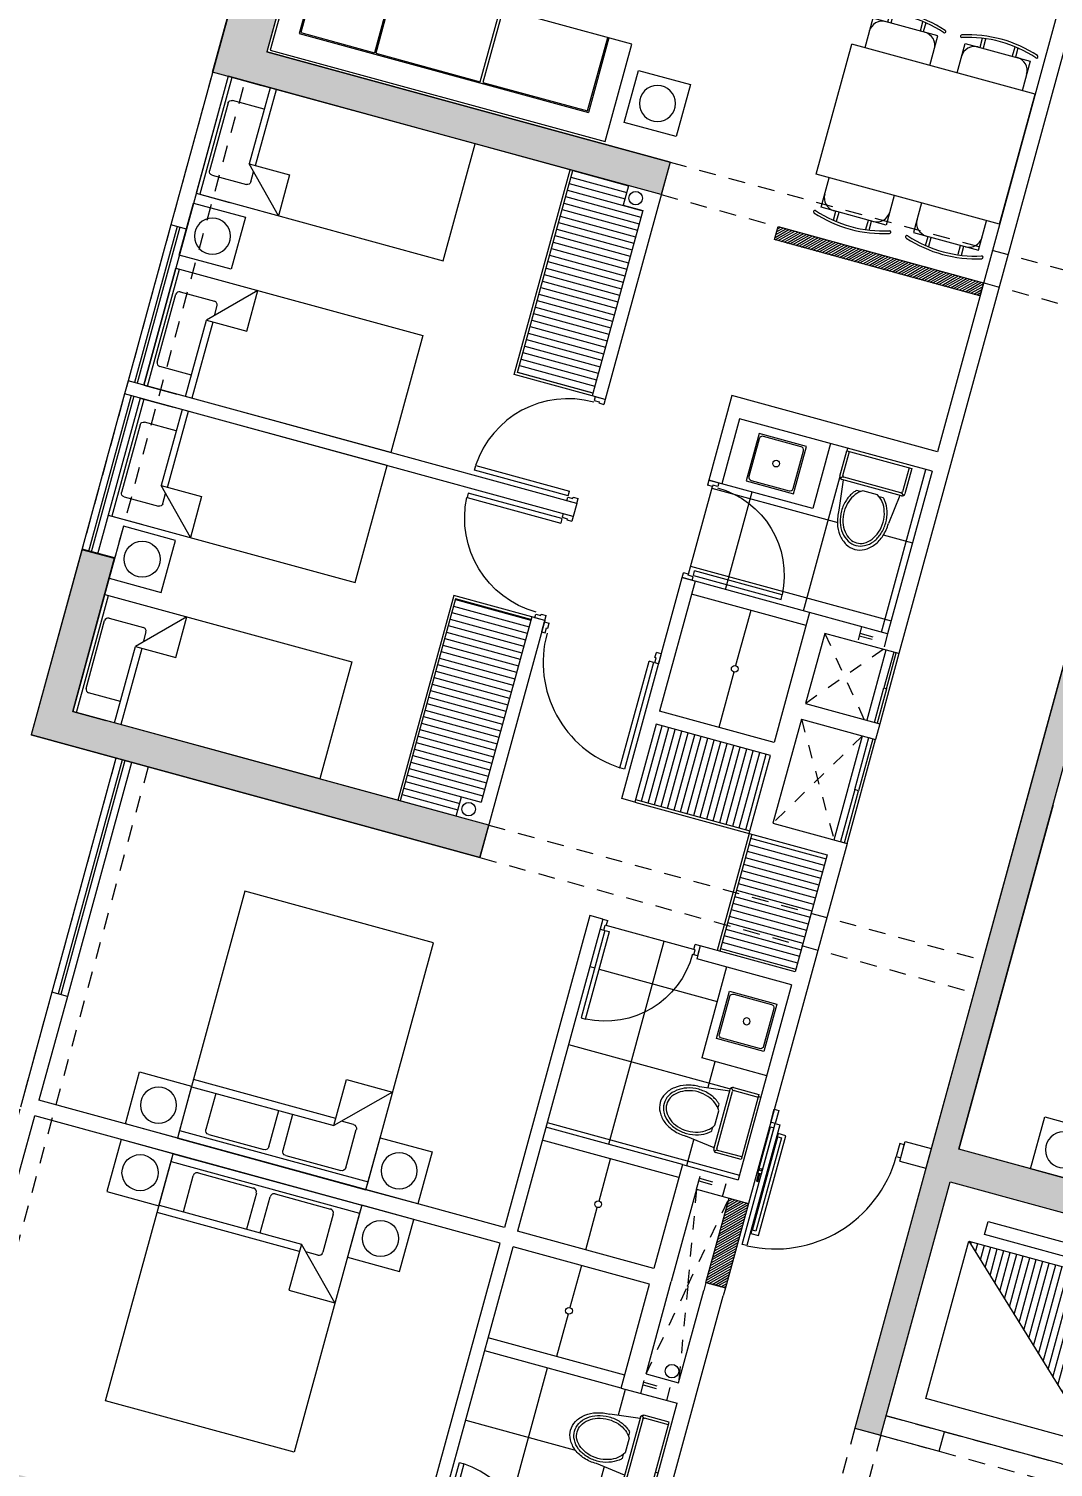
# Model space of a CAD drawing. Header units: millimetres. Extents: x 2471 to 2909, y 1327 to 1568.
# Drawn here: x 2589.39 to 2596.99, y 1372.08 to 1382.75 of the extents above; entities that cross this region are included whole.
import ezdxf

# ---------------------------------------------------------------- set-up
doc = ezdxf.new("R2010")
doc.units = ezdxf.units.MM
doc.set_wipeout_variables(frame=1)
doc.linetypes.add('HIDDEN', pattern=[0.375, 0.25, -0.125])
doc.linetypes.add('HIDDEN2', pattern=[0.1875, 0.125, -0.0625])
doc.layers.get('0').update_dxf_attribs({"color": 251, "lineweight": 9})
doc.layers.get('DEFPOINTS').update_dxf_attribs({"color": 251, "lineweight": 9})
for name, color, linetype, lineweight in [('A-LINEAS', 251, 'Continuous', 13), ('A-MOBILIARIO', 251, 'Continuous', 13), ('A-MURO BAJO', 251, 'Continuous', 13), ('A-MUROS', 251, 'Continuous', 13), ('A-PLACAS', 251, 'Continuous', 13), ('A-PROYECCIONES', 251, 'HIDDEN', 13), ('A-PUERTAS', 251, 'Continuous', 13), ('A-SANITARIOS', 251, 'Continuous', 13), ('A-VIDRIOS', 251, 'Continuous', 13), ('A-VIGAS', 251, 'HIDDEN2', 13), ('CLOSET', 251, 'Continuous', 13), ('FLECHITAS', 251, 'Continuous', 13), ('HATCH', 251, 'Continuous', 13), ('RED-PLUVIAL', 251, 'Continuous', 13)]:
    doc.layers.add(name, color=color, linetype=linetype, lineweight=lineweight)
doc.styles.add('TXT_COTAS', font='romans.shx', dxfattribs={"width": 0.8})
doc.dimstyles.new('DLP-COTA 200', dxfattribs={"dimtxt": 0.3, "dimasz": 0.2, "dimexe": 0.36, "dimexo": 0.12, "dimgap": 0.12, "dimtad": 1, "dimzin": 0, "dimdsep": 46, "dimtxsty": 'TXT_COTAS', "dimblk": 'ARCHTICK', "dimcen": 0.18, "dimdle": 0.2, "dimclrd": 256, "dimclre": 256, "dimclrt": 2, "dimadec": 0, "dimazin": 0, "dimtfac": 1, "dimtix": 1, "dimtofl": 0, "dimtmove": 2, "dimatfit": 3, "dimfxl": 0.36, "dimtolj": 1, "dimtzin": 0, "dimlwd": 9, "dimlwe": 9, "dimarcsym": 0})

# ---------------------------------------------------------------- blocks, each defined once
blk = doc.blocks.new('ESTR_PISO-1_PISO')
at = {"layer": 'HATCH'}
h = blk.add_hatch(color=256, dxfattribs=at)
h.dxf.hatch_style = 1
h.paths.add_polyline_path([(-26.45, 2.95), (-29.9, 2.95), (-29.9, 1.5), (-29.65, 1.5), (-29.65, 2.7), (-26.45, 2.7)])
h.paths.add_polyline_path([(-22.65, -2.53), (-18.75, -2.53), (-18.75, 2.87), (-22.45, 2.87), (-22.45, -0.53), (-22.65, -0.53), (-22.65, 3.12), (-18.5, 3.12), (-18.5, -2.78), (-22.65, -2.78)])
h.paths.add_polyline_path([(-29.9, -2.45), (-26.45, -2.45), (-26.45, -2.2), (-29.9, -2.2)])
h.paths.add_polyline_path([(-30.3, -6.8), (-22.4, -6.8), (-22.4, -7.1), (-30.3, -7.1)])
h.paths.add_polyline_path([(-20.85, -4.75), (-21.55, -4.75), (-21.55, -5), (-20.85, -5)])
h.paths.add_polyline_path([(-22.45, 4.92), (-22.45, 6.87), (-18.75, 6.87), (-18.75, 4.92), (-18.55, 4.92), (-18.55, 6.87), (-18.05, 6.87), (-18.05, 7.12), (-22.45, 7.12), (-22.45, 13.72), (-22.65, 13.72), (-22.65, 4.92)])
h.paths.add_polyline_path([(-26.45, 8.52), (-29.65, 8.52), (-29.65, 9.7), (-29.9, 9.7), (-29.9, 8.27), (-26.45, 8.27)])
h.paths.add_polyline_path([(-19.15, 8.92), (-15.75, 8.92), (-15.75, 9.17), (-19.15, 9.17)])
h.paths.add_polyline_path([(-20.65, 18.07), (-16.65, 18.07), (-16.65, 18.32), (-20.65, 18.32)])
h.paths.add_polyline_path([(-19.15, 13.72), (-15.75, 13.72), (-15.75, 13.47), (-19.15, 13.47)])
h.paths.add_polyline_path([(-29.8, 18.32), (-25.8, 18.32), (-25.8, 18.07), (-29.55, 18.07), (-29.55, 17.67), (-29.8, 17.67)])
h.paths.add_polyline_path([(-26.45, 13.37), (-29.9, 13.37), (-29.9, 14.22), (-29.55, 14.22), (-29.55, 13.62), (-26.45, 13.62)])
h.paths.add_polyline_path([(-23.125, 31.12), (-28.725, 31.12), (-28.725, 30.92), (-23.375, 30.92), (-23.375, 24.62), (-23.125, 24.62)])
h.paths.add_polyline_path([(-17.2, 25.67), (-17.2, 24.22), (-17.45, 24.22), (-17.45, 25.67)])
h.paths.add_polyline_path([(-29, 25.67), (-29, 24.22), (-29.25, 24.22), (-29.25, 25.67)])
h.paths.add_polyline_path([(-29.25, 28.37), (-28.2, 28.37), (-28.2, 28.07), (-29.25, 28.07)])
h.paths.add_polyline_path([(-17.2, 30.92), (-17.2, 31.12), (-23.075, 31.12), (-23.075, 30.92)])
at = {"layer": 'A-PLACAS', "elevation": 0}
for points in [[(-26.45, 13.37), (-29.9, 13.37), (-29.9, 14.22), (-29.55, 14.22), (-29.55, 13.62), (-26.45, 13.62)], [(-22.45, 4.92), (-22.45, 6.87), (-18.75, 6.87), (-18.75, 4.92), (-18.55, 4.92), (-18.55, 6.87), (-18.05, 6.87), (-18.05, 7.12), (-22.45, 7.12), (-22.45, 13.72), (-22.65, 13.72), (-22.65, 4.92)], [(-26.45, 8.52), (-29.65, 8.52), (-29.65, 9.7), (-29.9, 9.7), (-29.9, 8.27), (-26.45, 8.27)]]:
    blk.add_lwpolyline(points, close=True, dxfattribs=at)
at = {"layer": 'A-VIGAS'}
for p, q in [((-26.45, 13.62, 0), (-22.65, 13.62, 0)), ((-26.45, 13.37, 0), (-22.65, 13.37, 0)), ((-29.9, 13.32, 0), (-29.9, 9.7, 0)), ((-29.65, 13.32, 0), (-29.65, 9.7, 0)), ((-26.45, 8.52, 0), (-22.65, 8.52, 0)), ((-29.25, 8.27, 0), (-29.25, 2.95, 0)), ((-29, 8.27, 0), (-29, 2.95, 0)), ((-26.45, 8.27, 0), (-22.65, 8.27, 0)), ((-22.45, 5.07, 0), (-18.75, 5.07, 0)), ((-22.65, 4.92, 0), (-22.65, 3.12, 0)), ((-22.45, 4.92, 0), (-22.45, 3.12, 0)), ((-22.45, 4.92, 0), (-18.75, 4.92, 0))]:
    blk.add_line(p, q, dxfattribs=at)
blk = doc.blocks.new('PUERTABARRA')
at = {"layer": 'A-PUERTAS'}
for points in [[(-0.05, 0), (0.05, 0), (0.05, -0.035), (-0.05, -0.035)], [(-0.98, -0.035), (-0.05, -0.035), (-0.05, -0.07), (-0.98, -0.07)], [(-0.05, -1), (0.05, -1), (0.05, -0.965), (-0.05, -0.965)]]:
    blk.add_lwpolyline(points, close=True, dxfattribs=at)
at = {"layer": 'FLECHITAS'}
for points in [[(-0.885, -0.134), (-0.117, -0.134), (-0.117, -0.076), (-0.885, -0.076)], [(-0.141, -0.107), (-0.858, -0.107), (-0.858, -0.08), (-0.141, -0.08)], [(-0.5, -0.023), (-0.441, -0.023), (-0.441, -0.013), (-0.5, -0.013)], [(-0.084, -0.033), (-0.441, -0.033), (-0.441, -0.007), (-0.084, -0.007)]]:
    blk.add_lwpolyline(points, close=True, dxfattribs=at)
blk.add_circle((-0.409, -0.02), 0.0089, dxfattribs=at)
blk.add_arc((-0.05, -0.034), 0.931, 182.2224, 270.0538, dxfattribs=at)
blk = doc.blocks.new('CAMA 2PLAZAS C_VELADOR')
at = {"layer": 'A-MOBILIARIO'}
for p, q in [((-1.85, 0), (-0.4, 0)), ((-1.85, -0.06), (-1.85, 0)), ((-0.4, 0), (-0.4, -0.06))]:
    blk.add_line(p, q, dxfattribs=at)
at = {"layer": 'A-MOBILIARIO', "linetype": 'Continuous'}
for p, q in [((-1.85, -0.06), (-0.4, -0.06)), ((-1.85, -1.9), (-1.85, -0.06)), ((-1.633, -0.088), (-1.209, -0.088)), ((-1.041, -0.088), (-0.617, -0.088)), ((-0.4, -0.06), (-0.4, -1.9)), ((-1.663, -0.396), (-1.663, -0.118)), ((-1.178, -0.118), (-1.178, -0.396)), ((-1.072, -0.396), (-1.072, -0.118)), ((-0.587, -0.118), (-0.587, -0.412)), ((-1.85, -0.396), (-0.755, -0.396)), ((-0.4, -0.751), (-0.755, -0.396)), ((-0.755, -0.396), (-0.755, -0.751)), ((-0.755, -0.452), (-1.85, -0.452)), ((-0.617, -0.442), (-0.708, -0.442)), ((-0.755, -0.751), (-0.4, -0.751)), ((-0.4, -1.9), (-1.85, -1.9))]:
    blk.add_line(p, q, dxfattribs=at)
at = {"layer": 'A-MOBILIARIO'}
for points in [[(-2.25, -0.4), (-1.85, -0.4), (-1.85, 0), (-2.25, 0)], [(-0.4, -0.4), (0, -0.4), (0, 0), (-0.4, 0)]]:
    blk.add_lwpolyline(points, close=True, dxfattribs=at)
for centre in [(-2.05, -0.2), (-0.2, -0.2)]:
    blk.add_circle(centre, 0.134, dxfattribs=at)
at = {"layer": 'A-MOBILIARIO', "linetype": 'Continuous'}
for centre, start, end in [((-1.633, -0.118), 90, 180), ((-1.209, -0.118), 0, 90), ((-1.041, -0.118), 90, 180), ((-0.617, -0.118), 0, 90), ((-0.617, -0.412), 270, 0)]:
    blk.add_arc(centre, 0.0306, start, end, dxfattribs=at)
blk = doc.blocks.new('A$C1EFC3661')
at = {"layer": 'A-PUERTAS'}
for p, q in [((0.038, 0.076), (0.038, 0.75)), ((0.038, 0.75), (0.073, 0.75)), ((0.073, 0.75), (0.073, 0.076)), ((0.038, 0.076), (0.073, 0.076))]:
    blk.add_line(p, q, dxfattribs=at)
at = {"layer": 'A-PUERTAS', "linetype": 'Continuous'}
for p, q in [((0, 0), (0, 0.076)), ((0, 0.076), (0.028, 0.076)), ((0, 0), (0.038, 0)), ((0.028, 0.076), (0.028, 0.038)), ((0.028, 0.038), (0.038, 0.038)), ((0.038, 0.038), (0.038, 0)), ((0.712, 0.038), (0.712, 0)), ((0.722, 0.038), (0.712, 0.038)), ((0.75, 0), (0.712, 0)), ((0.75, 0.076), (0.722, 0.076)), ((0.722, 0.076), (0.722, 0.038)), ((0.75, 0), (0.75, 0.076))]:
    blk.add_line(p, q, dxfattribs=at)
blk.add_arc((0.038, 0.076), 0.674, 89.9976, 90, dxfattribs=at)
at = {"layer": 'A-PUERTAS', "color": 7, "linetype": 'Continuous'}
blk.add_arc((0.038, 0.076), 0.674, 0, 87.0225, dxfattribs=at)
blk = doc.blocks.new('SIFON JET_PLANTA')
blk.add_wipeout([(0, -0.25), (-0.195, -0.25), (-0.2, -0.249), (-0.203, -0.248), (-0.203, -0.248), (-0.207, -0.246), (-0.207, -0.246), (-0.209, -0.244), (-0.209, -0.244), (-0.209, -0.244), (-0.211, -0.242), (-0.211, -0.242), (-0.211, -0.242), (-0.213, -0.239), (-0.213, -0.239), (-0.214, -0.237), (-0.214, -0.237), (-0.215, -0.233), (-0.215, -0.23), (-0.215, -0.227), (-0.215, -0.218), (-0.44, -0.19), (-0.443, -0.19), (-0.447, -0.19), (-0.449, -0.19), (-0.452, -0.19), (-0.455, -0.19), (-0.457, -0.19), (-0.459, -0.189), (-0.462, -0.189), (-0.464, -0.189), (-0.465, -0.189), (-0.465, -0.189), (-0.469, -0.189), (-0.473, -0.188), (-0.476, -0.188), (-0.478, -0.188), (-0.481, -0.187), (-0.482, -0.187), (-0.486, -0.187), (-0.488, -0.186), (-0.492, -0.186), (-0.494, -0.186), (-0.495, -0.185), (-0.497, -0.185), (-0.497, -0.185), (-0.502, -0.184), (-0.507, -0.183), (-0.509, -0.183), (-0.512, -0.182), (-0.515, -0.181), (-0.518, -0.181), (-0.522, -0.18), (-0.524, -0.179), (-0.527, -0.178), (-0.527, -0.178), (-0.53, -0.178), (-0.532, -0.177), (-0.535, -0.176), (-0.538, -0.175), (-0.538, -0.175), (-0.541, -0.174), (-0.543, -0.173), (-0.545, -0.173), (-0.546, -0.172), (-0.549, -0.171), (-0.551, -0.171), (-0.554, -0.169), (-0.557, -0.168), (-0.56, -0.167), (-0.561, -0.166), (-0.564, -0.165), (-0.566, -0.164), (-0.568, -0.164), (-0.57, -0.163), (-0.574, -0.161), (-0.576, -0.16), (-0.578, -0.159), (-0.583, -0.156), (-0.587, -0.154), (-0.59, -0.152), (-0.592, -0.151), (-0.594, -0.15), (-0.595, -0.149), (-0.596, -0.148), (-0.599, -0.147), (-0.6, -0.146), (-0.602, -0.145), (-0.604, -0.143), (-0.606, -0.142), (-0.607, -0.141), (-0.609, -0.14), (-0.612, -0.138), (-0.614, -0.136), (-0.615, -0.135), (-0.617, -0.134), (-0.618, -0.133), (-0.619, -0.132), (-0.62, -0.132), (-0.621, -0.131), (-0.622, -0.13), (-0.623, -0.129), (-0.625, -0.128), (-0.625, -0.128), (-0.626, -0.127), (-0.628, -0.125), (-0.629, -0.124), (-0.63, -0.123), (-0.632, -0.122), (-0.632, -0.122), (-0.634, -0.12), (-0.635, -0.119), (-0.635, -0.119), (-0.638, -0.116), (-0.64, -0.114), (-0.646, -0.107), (-0.649, -0.103), (-0.655, -0.096), (-0.66, -0.09), (-0.662, -0.086), (-0.665, -0.083), (-0.668, -0.077), (-0.671, -0.073), (-0.672, -0.07), (-0.675, -0.064), (-0.677, -0.06), (-0.678, -0.058), (-0.679, -0.055), (-0.68, -0.052), (-0.681, -0.049), (-0.683, -0.046), (-0.684, -0.042), (-0.685, -0.036), (-0.686, -0.032), (-0.687, -0.03), (-0.688, -0.026), (-0.688, -0.023), (-0.689, -0.016), (-0.69, -0.011), (-0.69, -0.007), (-0.69, 0), (-0.69, 0.004), (-0.69, 0.01), (-0.689, 0.014), (-0.689, 0.019), (-0.688, 0.024), (-0.688, 0.024), (-0.687, 0.028), (-0.687, 0.031), (-0.685, 0.036), (-0.685, 0.036), (-0.684, 0.042), (-0.684, 0.042), (-0.682, 0.048), (-0.68, 0.052), (-0.679, 0.055), (-0.678, 0.058), (-0.674, 0.066), (-0.674, 0.066), (-0.672, 0.07), (-0.671, 0.073), (-0.669, 0.076), (-0.667, 0.078), (-0.665, 0.082), (-0.663, 0.085), (-0.661, 0.088), (-0.657, 0.094), (-0.657, 0.094), (-0.653, 0.098), (-0.653, 0.098), (-0.65, 0.102), (-0.645, 0.108), (-0.639, 0.115), (-0.633, 0.121), (-0.63, 0.123), (-0.625, 0.128), (-0.621, 0.131), (-0.617, 0.134), (-0.611, 0.139), (-0.606, 0.142), (-0.6, 0.146), (-0.596, 0.148), (-0.591, 0.152), (-0.586, 0.154), (-0.579, 0.158), (-0.569, 0.163), (-0.552, 0.17), (-0.546, 0.172), (-0.538, 0.175), (-0.535, 0.176), (-0.526, 0.178), (-0.522, 0.18), (-0.515, 0.181), (-0.508, 0.183), (-0.502, 0.184), (-0.486, 0.187), (-0.476, 0.188), (-0.473, 0.188), (-0.464, 0.189), (-0.455, 0.19), (-0.449, 0.19), (-0.44, 0.19), (-0.432, 0.191), (-0.215, 0.218), (-0.215, 0.223), (-0.215, 0.228), (-0.215, 0.232), (-0.214, 0.236), (-0.213, 0.239), (-0.211, 0.242), (-0.209, 0.244), (-0.208, 0.245), (-0.205, 0.247), (-0.201, 0.249), (-0.195, 0.25), (-0.195, 0.25), (-0.161, 0.25), (-0.098, 0.25), (-0.032, 0.25), (0, 0.25)])
for p, q in [((-0.215, 0.218), (-0.44, 0.19)), ((-0.215, -0.23), (-0.215, 0.23)), ((-0.209, 0.244), (-0.192, 0.227)), ((-0.195, 0.25), (0, 0.25)), ((-0.195, -0.22), (-0.195, 0.22)), ((-0.185, 0.23), (0, 0.23)), ((0, 0.25), (0, -0.25)), ((-0.265, 0.072), (-0.265, 0.103)), ((-0.255, -0.056), (-0.255, 0.056)), ((-0.265, -0.103), (-0.265, -0.072)), ((-0.215, -0.218), (-0.44, -0.19)), ((-0.209, -0.244), (-0.192, -0.227)), ((0, -0.25), (-0.195, -0.25)), ((0, -0.23), (-0.185, -0.23))]:
    blk.add_line(p, q)
for points in [[(-0.44, 0.19, 0.076393), (-0.538, 0.175, 0.086437), (-0.617, 0.134, 0.105872), (-0.672, 0.07, 0.125404), (-0.69, 0, 0.125404), (-0.672, -0.07, 0.105872), (-0.617, -0.134, 0.086437), (-0.538, -0.175, 0.076393), (-0.44, -0.19, 0.076393)], [(-0.265, 0.103, 0.0362), (-0.284, 0.12, 0.08725), (-0.353, 0.156, 0.077598), (-0.44, 0.17, 0.077598), (-0.527, 0.156, 0.08725), (-0.596, 0.12, 0.105601), (-0.644, 0.063, 0.12364), (-0.66, 0, 0.12364), (-0.644, -0.063, 0.105601), (-0.596, -0.12, 0.08725), (-0.527, -0.156, 0.077598), (-0.44, -0.17, 0.077598)], [(-0.255, 0.056, 0.100268), (-0.297, 0.104, 0.08725), (-0.36, 0.137, 0.077598), (-0.44, 0.15, 0.077598), (-0.52, 0.137, 0.08725), (-0.583, 0.104, 0.105601), (-0.627, 0.053, 0.12364), (-0.64, 0, 0.12364), (-0.627, -0.053, 0.105601), (-0.583, -0.104, 0.08725), (-0.52, -0.137, 0.077598), (-0.44, -0.15, 0.077598)], [(-0.44, -0.15, 0.077598), (-0.36, -0.137, 0.08725), (-0.297, -0.104, 0.100268), (-0.255, -0.056, 0.12364)], [(-0.44, -0.17, 0.077598), (-0.353, -0.156, 0.08725), (-0.284, -0.12, 0.0362), (-0.265, -0.103, 0.12364)]]:
    blk.add_lwpolyline(points, format="xyb")
for centre, radius, start, end in [((-0.195, 0.23), 0.02, 90, 180), ((-0.185, 0.22), 0.01, 90, 180), ((-0.195, -0.23), 0.02, 180, 270), ((-0.185, -0.22), 0.01, 180, 270)]:
    blk.add_arc(centre, radius, start, end)
blk = doc.blocks.new('A$C25DC232D')
h = blk.add_hatch()
h.set_pattern_fill('_U', color=256, scale=0.05, angle=450, style=0, pattern_type=0)
h.set_pattern_definition([(180.0000000267, (-227621.971014, -8189951.938656), (2.332e-11, -0.05), [])])
edge = h.paths.add_edge_path()
edge.add_line((1.212, 1.3), (0, 0))
edge.add_line((0, 0), (1.212, 0))
edge.add_line((1.212, 0), (1.212, 1.3))
at = {"layer": 'A-LINEAS'}
blk.add_line((1.212, 1.3, -0.035), (0, 0, -0.035), dxfattribs=at)
at = {"layer": 'A-LINEAS', "elevation": -0.035}
for points in [[(0, 0), (0, 1.3), (1.212, 1.3), (1.212, 0)], [(1.29, 0.078), (1.29, 1.2), (1.391, 1.2), (1.391, 0.078)]]:
    blk.add_lwpolyline(points, close=True, dxfattribs=at)
blk = doc.blocks.new('A$C2A08204E')
for p, q in [((0, 0), (0, 1.76)), ((0, 1.76), (2.575, 1.76)), ((2.575, 1.76), (2.575, 1.01)), ((0.175, 0.175), (0.175, 1.585)), ((0.175, 1.585), (2.4, 1.585)), ((0.185, 1.575), (0.75, 1.575)), ((0.185, 1.01), (0.185, 1.575)), ((0.75, 1.01), (0.75, 1.575)), ((0.76, 1.575), (1.565, 1.575)), ((0.76, 1.01), (0.76, 1.575)), ((1.565, 1.575), (1.565, 1.01)), ((1.585, 1.575), (2.39, 1.575)), ((1.585, 1.01), (1.585, 1.575)), ((2.39, 1.575), (2.39, 1.01)), ((2.4, 1.01), (2.4, 1.585)), ((0.185, 1.01), (0.75, 1.01)), ((0.185, 0.185), (0.185, 1)), ((0.75, 1), (0.185, 1)), ((0.75, 1), (0.75, 0)), ((2.575, 1.01), (0.76, 1.01)), ((0.75, 0.175), (0.175, 0.175)), ((0.75, 0.185), (0.185, 0.185)), ((0.75, 0), (0, 0))]:
    blk.add_line(p, q)
blk = doc.blocks.new('VELADOR')
blk.add_lwpolyline([(0, 0.4), (0, 0), (0.4, 0), (0.4, 0.4)], close=True)
blk.add_circle((0.2, 0.2), 0.134)
blk = doc.blocks.new('BOWL-ITALGRIF_VARADERO')
blk.add_lwpolyline([(0.182, 0.182), (-0.183, 0.182), (-0.183, -0.183), (0.182, -0.183)], close=True)
blk.add_lwpolyline([(0.145, 0.17), (-0.145, 0.17, 0.414214), (-0.17, 0.145), (-0.17, -0.145, 0.414214), (-0.145, -0.17), (0.145, -0.17, 0.414214), (0.17, -0.145), (0.17, 0.145, 0.414214)], format="xyb", close=True)
blk.add_circle((0, 0), 0.025)
blk = doc.blocks.new('1 PLAZA')
for p, q in [((-0.45, 0), (0.45, 0)), ((-0.45, 0), (-0.45, -0.255)), ((0.45, 0), (0.45, -0.255)), ((-0.286, -0.322), (-0.286, -0.078)), ((-0.259, -0.051), (0.262, -0.051)), ((0.289, -0.078), (0.289, -0.342)), ((-0.45, -0.322), (0.136, -0.322)), ((0.136, -0.371), (-0.45, -0.371)), ((0.45, -0.632), (0.136, -0.322)), ((0.136, -0.322), (0.136, -0.632)), ((0.262, -0.368), (0.183, -0.368)), ((0.136, -0.632), (0.45, -0.632))]:
    blk.add_line(p, q)
blk.add_lwpolyline([(-0.45, -1.9), (-0.45, -0.029), (0.45, -0.029), (0.45, -1.9)], close=True)
for centre, start, end in [((-0.259, -0.078), 90, 180), ((0.262, -0.078), 0, 90), ((0.262, -0.342), 270, 0)]:
    blk.add_arc(centre, 0.0267, start, end)
blk = doc.blocks.new('P-80 MARCO 3.5x1.5')
at = {"layer": 'A-PUERTAS'}
for p, q in [((0.038, 0.076), (0.038, 0.796)), ((0.038, 0.796), (0.073, 0.796)), ((0.073, 0.796), (0.073, 0.076)), ((0.038, 0.076), (0.073, 0.076))]:
    blk.add_line(p, q, dxfattribs=at)
at = {"layer": 'A-PUERTAS', "linetype": 'Continuous'}
for p, q in [((0, 0), (0, 0.076)), ((0, 0.076), (0.028, 0.076)), ((0, 0), (0.038, 0)), ((0.028, 0.076), (0.028, 0.038)), ((0.028, 0.038), (0.038, 0.038)), ((0.038, 0.038), (0.038, 0)), ((0.762, 0.038), (0.762, 0)), ((0.772, 0.038), (0.762, 0.038)), ((0.8, 0), (0.762, 0)), ((0.8, 0.076), (0.772, 0.076)), ((0.772, 0.076), (0.772, 0.038)), ((0.8, 0), (0.8, 0.076))]:
    blk.add_line(p, q, dxfattribs=at)
at = {"layer": 'A-PUERTAS', "color": 7, "linetype": 'Continuous'}
blk.add_arc((0.036, 0.076), 0.722, 0.052, 87.0968, dxfattribs=at)
blk = doc.blocks.new('A$C443818C8')
at = {"layer": 'A-PUERTAS'}
for p, q in [((0.038, 0.076), (0.038, 0.896)), ((0.038, 0.896), (0.073, 0.896)), ((0.073, 0.896), (0.073, 0.076)), ((0.038, 0.076), (0.073, 0.076))]:
    blk.add_line(p, q, dxfattribs=at)
at = {"layer": 'A-PUERTAS', "linetype": 'Continuous'}
for p, q in [((0, 0), (0, 0.076)), ((0, 0.076), (0.028, 0.076)), ((0.028, 0.076), (0.028, 0.038)), ((0.028, 0.038), (0.038, 0.038)), ((0.038, 0.038), (0.038, 0)), ((0.862, 0.038), (0.862, 0)), ((0.872, 0.038), (0.862, 0.038)), ((0.9, 0.076), (0.872, 0.076)), ((0.872, 0.076), (0.872, 0.038)), ((0.9, 0), (0.9, 0.076)), ((0, 0), (0.038, 0)), ((0.9, 0), (0.862, 0))]:
    blk.add_line(p, q, dxfattribs=at)
at = {"layer": 'A-PUERTAS', "color": 7, "linetype": 'Continuous'}
blk.add_arc((0.038, 0.076), 0.82, 0, 87.5537, dxfattribs=at)
blk = doc.blocks.new('A$C72FD42DB')
for p, q in [((0.325, 1.41), (1.325, 1.41)), ((0.325, 0), (0.325, 1.41)), ((1.325, 0), (1.325, 1.41)), ((0.057, 1.356), (0.057, 1.356)), ((0.098, 0.81), (0.098, 1.31)), ((0.098, 1.31), (0.325, 1.31)), ((1.553, 1.31), (1.325, 1.31)), ((1.553, 0.81), (1.553, 1.31)), ((1.594, 1.356), (1.594, 1.356)), ((0.029, 1.197), (0.098, 1.197)), ((1.622, 1.197), (1.553, 1.197)), ((0.029, 1.172), (0.098, 1.172)), ((1.622, 1.172), (1.553, 1.172)), ((0.029, 0.947), (0.098, 0.947)), ((0.029, 0.922), (0.098, 0.922)), ((1.622, 0.947), (1.553, 0.947)), ((1.622, 0.922), (1.553, 0.922)), ((0.057, 0.763), (0.057, 0.763)), ((0.325, 0.81), (0.098, 0.81)), ((1.325, 0.81), (1.553, 0.81)), ((1.594, 0.763), (1.594, 0.763)), ((0.057, 0.647), (0.057, 0.647)), ((1.594, 0.647), (1.594, 0.647)), ((0.098, 0.6), (0.098, 0.1)), ((0.325, 0.6), (0.098, 0.6)), ((1.325, 0.6), (1.553, 0.6)), ((1.553, 0.6), (1.553, 0.1)), ((0.029, 0.488), (0.098, 0.488)), ((0.029, 0.463), (0.098, 0.463)), ((1.622, 0.488), (1.553, 0.488)), ((1.622, 0.463), (1.553, 0.463)), ((0.029, 0.238), (0.098, 0.238)), ((1.622, 0.238), (1.553, 0.238)), ((0.029, 0.213), (0.098, 0.213)), ((1.622, 0.213), (1.553, 0.213)), ((0.057, 0.054), (0.057, 0.054)), ((0.098, 0.1), (0.325, 0.1)), ((1.553, 0.1), (1.325, 0.1)), ((1.594, 0.054), (1.594, 0.054)), ((0.325, 0), (1.325, 0))]:
    blk.add_line(p, q)
for centre, radius, start, end in [((0.93, 1.06), 0.932, 161.8381, 198.1619), ((0.93, 1.06), 0.912, 161.8381, 198.1619), ((0.054, 1.347), 0.01, 71.2164, 161.8381), ((0.054, 1.347), 0.01, 341.8381, 71.2164), ((0.198, 1.21), 0.1, 90, 180), ((1.453, 1.21), 0.1, 0, 90), ((1.597, 1.347), 0.01, 108.7836, 198.1619), ((0.721, 1.06), 0.912, 341.8381, 18.1619), ((1.597, 1.347), 0.01, 18.1619, 108.7836), ((0.721, 1.06), 0.932, 341.8381, 18.1619), ((0.198, 0.91), 0.1, 180, 270), ((1.453, 0.91), 0.1, 270, 0), ((0.054, 0.772), 0.01, 198.1619, 288.7836), ((0.054, 0.772), 0.01, 288.7836, 18.1619), ((1.597, 0.772), 0.01, 161.8381, 251.2164), ((1.597, 0.772), 0.01, 251.2164, 341.8381), ((0.93, 0.35), 0.932, 161.8381, 198.1619), ((0.054, 0.638), 0.01, 71.2164, 161.8381), ((0.054, 0.638), 0.01, 341.8381, 71.2164), ((1.597, 0.638), 0.01, 108.7836, 198.1619), ((1.597, 0.638), 0.01, 18.1619, 108.7836), ((0.721, 0.35), 0.932, 341.8381, 18.1619), ((0.93, 0.35), 0.912, 161.8381, 198.1619), ((0.198, 0.5), 0.1, 90, 180), ((1.453, 0.5), 0.1, 0, 90), ((0.721, 0.35), 0.912, 341.8381, 18.1619), ((0.198, 0.2), 0.1, 180, 270), ((1.453, 0.2), 0.1, 270, 0), ((0.054, 0.063), 0.01, 198.1619, 288.7836), ((0.054, 0.063), 0.01, 288.7836, 18.1619), ((1.597, 0.063), 0.01, 161.8381, 251.2164), ((1.597, 0.063), 0.01, 251.2164, 341.8381)]:
    blk.add_arc(centre, radius, start, end)
blk = doc.blocks.new('TORRE-B_PLAN-GEN')
at = {"layer": 'HATCH'}
h = blk.add_hatch(dxfattribs=at)
h.set_pattern_fill('_USER', color=256, scale=0.05, pattern_type=0)
h.set_pattern_definition([(360, (-29.9, 23.82), (2e-18, 0.05), [])])
h.paths.add_polyline_path([(-26.55, 28.87), (-26.7, 28.87), (-26.7, 29.02), (-27.13, 29.02), (-27.13, 27.465), (-26.55, 27.465)])
h = blk.add_hatch(dxfattribs=at)
h.set_pattern_fill('ANSI31', color=256, scale=0.005, angle=90)
h.set_pattern_definition([(45, (348.989513, 289.345274), (-0.01122532015, 0.01122532015), [])])
h.paths.add_polyline_path([(-23.97, 28.92), (-25.55, 28.92), (-25.55, 29.02), (-23.97, 29.02)])
h = blk.add_hatch(dxfattribs=at)
h.set_pattern_fill('_USER', color=256, scale=0.6, double=1, pattern_type=0)
h.set_pattern_definition([(360, (-29.9, 31.17), (1e-16, 0.6), []), (90, (-29.9, 31.17), (-0.6, 1e-16), [])])
h.paths.add_polyline_path([(-25.45, 26.32), (-25.474, 26.32), (-25.474, 26.358), (-24.8, 26.358), (-24.8, 26.393), (-25.474, 26.393), (-25.474, 26.348), (-25.512, 26.348), (-25.512, 26.358), (-25.512, 27.042), (-25.474, 27.042), (-25.474, 27.07), (-24.75, 27.07), (-24.75, 27.57), (-23.97, 27.57), (-23.97, 26.32)])
h.paths.add_polyline_path([(-24.8, 26.393), (-24.8, 26.358), (-25.474, 26.358), (-25.474, 26.393)], flags=17)
h = blk.add_hatch(dxfattribs=at)
h.set_pattern_fill('_USER', color=256, scale=0.05, pattern_type=0)
h.set_pattern_definition([(360, (-29.9, 23.92), (2e-18, 0.05), [])])
h.paths.add_polyline_path([(-26.7, 24.17), (-26.7, 24.32), (-26.55, 24.32), (-26.55, 25.725), (-27.13, 25.725), (-27.13, 24.17)])
h = blk.add_hatch(dxfattribs=at)
h.set_pattern_fill('_USER', color=256, scale=0.05, angle=90, pattern_type=0)
h.set_pattern_definition([(90, (-23.985, 25.22), (-0.05, 2e-18), [])])
h.paths.add_polyline_path([(-24.57, 24.64), (-24.57, 25.22), (-25.45, 25.22), (-25.45, 24.64)])
h = blk.add_hatch(dxfattribs=at)
h.set_pattern_fill('_USER', color=256, scale=0.05, angle=180, pattern_type=0)
h.set_pattern_definition([(180, (-23.97, 25.19), (-2e-18, -0.05), [])])
h.paths.add_polyline_path([(-23.97, 24.62), (-24.55, 24.62), (-24.55, 23.72), (-23.97, 23.72)])
h = blk.add_hatch(dxfattribs=at)
h.set_pattern_fill('_USER', color=256, scale=0.6, double=1, pattern_type=0)
h.set_pattern_definition([(360, (-25.45, 22.105), (8e-17, 0.6), []), (90, (-25.45, 22.105), (-0.6, 8e-17), [])])
h.paths.add_polyline_path([(-23.97, 22.92), (-24.47, 22.92), (-24.47, 23.62), (-24.7, 23.62), (-24.7, 23.644), (-24.728, 23.644), (-24.728, 23.682), (-24.738, 23.682), (-25.412, 23.682), (-25.422, 23.682), (-25.422, 23.644), (-25.45, 23.644), (-25.45, 22.12), (-23.97, 22.12)])
h.paths.add_polyline_path([(-25.377, 22.97), (-25.412, 22.97), (-25.412, 23.644), (-25.377, 23.644)], flags=16)
h = blk.add_hatch(dxfattribs=at)
h.set_pattern_fill('ANSI31', color=256, scale=0.005)
h.set_pattern_definition([(45, (-354.428512, -91.084748), (-0.01122532015, 0.01122532015), [])])
h.paths.add_polyline_path([(-24, 21.97), (-23.85, 21.97), (-23.85, 21.32), (-24, 21.32)])
h = blk.add_hatch(dxfattribs=at)
h.set_pattern_fill('_USER', color=256, scale=0.6, double=1, pattern_type=0)
h.set_pattern_definition([(0, (-25.45, 20.415), (8e-17, 0.6), []), (90, (-25.45, 20.415), (-0.6, 8e-17), [])])
h.paths.add_polyline_path([(-25.45, 20.4), (-25.45, 18.876), (-25.412, 18.876), (-25.412, 19.55), (-25.377, 19.55), (-25.377, 18.876), (-25.422, 18.876), (-25.422, 18.838), (-25.412, 18.838), (-24.728, 18.838), (-24.728, 18.876), (-24.7, 18.876), (-24.7, 18.9), (-24.47, 18.9), (-24.47, 19.6), (-23.97, 19.6), (-23.97, 20.4), (-24.4, 20.4)])
h.paths.add_polyline_path([(-24.559, 20.163), (-24.542, 20.17, 0.018517)], flags=16)
h.paths.add_polyline_path([(-25.377, 19.55), (-25.377, 18.876), (-25.422, 18.876), (-25.422, 18.838), (-25.412, 18.838), (-25.412, 18.8), (-25.45, 18.8), (-25.45, 18.876), (-25.412, 18.876), (-25.412, 19.55)])
for p, q in [((-24.995, 26.22, 0), (-24.995, 25.795, 0)), ((-24.995, 25.745, 0), (-24.995, 25.32, 0)), ((-24.925, 21.695, 0), (-24.925, 22.02, 0)), ((-24.925, 21.32, 0), (-24.925, 21.645, 0)), ((-24.925, 21.2, 0), (-24.925, 20.875, 0)), ((-24.925, 20.825, 0), (-24.925, 20.5, 0))]:
    blk.add_line(p, q)
for centre in [(-24.995, 25.77, 0), (-24.925, 21.67, 0), (-24.925, 20.85, 0)]:
    blk.add_circle(centre, 0.025)
at = {"layer": 'A-MURO BAJO'}
for p, q in [((-29.9, 27.845, 0), (-29.9, 26.645, 0)), ((-29.78, 27.845, 0), (-29.78, 26.645, 0)), ((-29.9, 26.545, 0), (-29.9, 25.345, 0)), ((-29.78, 26.545, 0), (-29.78, 25.345, 0)), ((-23.95, 26.2, 0), (-23.95, 25.66, 0)), ((-23.85, 26.2, 0), (-23.85, 25.66, 0)), ((-29.25, 23.92, 0), (-29.25, 22.12, 0)), ((-29.13, 23.92, 0), (-29.13, 22.12, 0)), ((-24.47, 23.62, 0), (-24.47, 22.92, 0)), ((-23.97, 22.92, 0), (-24.47, 22.92, 0)), ((-21.1, 20.72, 0), (-22, 20.72, 0))]:
    blk.add_line(p, q, dxfattribs=at)
at = {"layer": 'A-MURO BAJO', "color": 4}
for p, q in [((-24.57, 26.32, 0), (-25.45, 26.32, 0)), ((-24.57, 26.22, 0), (-25.45, 26.22, 0)), ((-23.95, 24.74, 0), (-23.95, 25.54, 0)), ((-23.85, 24.74, 0), (-23.85, 25.54, 0)), ((-24.4, 22.12, 0), (-25.45, 22.12, 0)), ((-24.4, 22.02, 0), (-25.45, 22.02, 0)), ((-24.4, 20.5, 0), (-25.45, 20.5, 0)), ((-24.4, 20.4, 0), (-25.45, 20.4, 0))]:
    blk.add_line(p, q, dxfattribs=at)
at = {"layer": 'A-MURO BAJO', "elevation": 0}
blk.add_lwpolyline([(-24.75, 27.57), (-24.75, 27.07), (-25.45, 27.07)], dxfattribs=at)
at = {"layer": 'A-MUROS'}
for p, q in [((-22.65, 31.17, 0), (-22.65, 22.57, 0)), ((-23.97, 31.07, 0), (-23.97, 27.72, 0)), ((-23.85, 31.07, 0), (-23.85, 26.2, 0)), ((-29.9, 29.87, 0), (-29.9, 27.845, 0)), ((-29.55, 29.87, 0), (-29.55, 29.27, 0)), ((-26.45, 29.27, 0), (-29.55, 29.27, 0)), ((-26.45, 29.27, 0), (-26.45, 27.445, 0)), ((-26.7, 29.02, 0), (-29.78, 29.02, 0)), ((-29.78, 29.02, 0), (-29.78, 27.845, 0)), ((-26.7, 29.02, 0), (-26.7, 28.87, 0)), ((-26.7, 28.87, 0), (-26.55, 28.87, 0)), ((-26.55, 28.87, 0), (-26.55, 27.445, 0)), ((-29.78, 27.845, 0), (-29.9, 27.845, 0)), ((-23.97, 27.72, 0), (-25.55, 27.72, 0)), ((-25.55, 27.72, 0), (-25.55, 27.07, 0)), ((-25.45, 27.57, 0), (-25.45, 27.07, 0)), ((-23.97, 27.57, 0), (-23.97, 26.32, 0)), ((-26.45, 27.445, 0), (-26.55, 27.445, 0)), ((-25.45, 27.07, 0), (-25.55, 27.07, 0)), ((-26.45, 26.645, 0), (-29.9, 26.645, 0)), ((-29.9, 26.645, 0), (-29.9, 26.545, 0)), ((-26.45, 26.645, 0), (-26.45, 26.545, 0)), ((-26.45, 26.545, 0), (-29.9, 26.545, 0)), ((-25.45, 26.32, 0), (-25.55, 26.32, 0)), ((-25.45, 26.32, 0), (-25.45, 25.32, 0)), ((-23.97, 26.32, 0), (-24.57, 26.32, 0)), ((-24.57, 26.32, 0), (-24.57, 25.32, 0)), ((-23.85, 26.2, 0), (-24.42, 26.2, 0)), ((-24.42, 26.2, 0), (-24.42, 25.66, 0)), ((-26.45, 25.745, 0), (-26.55, 25.745, 0)), ((-26.55, 25.745, 0), (-26.55, 24.32, 0)), ((-26.45, 25.745, 0), (-26.45, 23.92, 0)), ((-24.42, 25.66, 0), (-23.85, 25.66, 0)), ((-23.85, 25.66, 0), (-23.85, 25.54, 0)), ((-24.42, 25.54, 0), (-24.42, 24.74, 0)), ((-24.42, 25.54, 0), (-23.85, 25.54, 0)), ((-22.45, 25.42, 0), (-22.45, 22.77, 0)), ((-29.9, 25.345, 0), (-29.9, 23.92, 0)), ((-29.65, 25.345, 0), (-29.9, 25.345, 0)), ((-29.65, 25.345, 0), (-29.65, 24.17, 0)), ((-24.57, 25.32, 0), (-25.45, 25.32, 0)), ((-24.57, 25.22, 0), (-25.45, 25.22, 0)), ((-24.57, 24.62, 0), (-24.57, 25.22, 0)), ((-24.42, 24.74, 0), (-23.85, 24.74, 0)), ((-23.85, 24.74, 0), (-23.85, 21.97, 0)), ((-24.57, 24.62, 0), (-23.97, 24.62, 0)), ((-23.97, 24.62, 0), (-23.97, 23.72, 0)), ((-26.7, 24.32, 0), (-26.55, 24.32, 0)), ((-26.7, 24.17, 0), (-26.7, 24.32, 0)), ((-26.7, 24.17, 0), (-29.65, 24.17, 0)), ((-26.45, 23.92, 0), (-29.9, 23.92, 0)), ((-25.55, 23.72, 0), (-25.55, 21.32, 0)), ((-25.45, 23.72, 0), (-25.55, 23.72, 0)), ((-25.45, 23.72, 0), (-25.45, 21.32, 0)), ((-23.97, 23.72, 0), (-24.7, 23.72, 0)), ((-24.7, 23.72, 0), (-24.7, 23.62, 0)), ((-23.97, 23.62, 0), (-24.7, 23.62, 0)), ((-23.97, 23.62, 0), (-23.97, 22.12, 0)), ((-18.55, 22.77, 0), (-22.45, 22.77, 0)), ((-22.85, 22.72, 0), (-22.65, 22.72, 0)), ((-22.85, 22.57, 0), (-22.85, 22.72, 0)), ((-22.85, 22.57, 0), (-22.65, 22.57, 0)), ((-29.13, 22.12, 0), (-29.25, 22.12, 0)), ((-29.25, 22.12, 0), (-29.25, 21.235, 0)), ((-29.13, 22.12, 0), (-29.13, 21.32, 0)), ((-24.4, 22.12, 0), (-24.4, 21.32, 0)), ((-24.4, 22.12, 0), (-23.97, 22.12, 0)), ((-24.25, 21.97, 0), (-24.25, 21.26, 0)), ((-24.25, 21.97, 0), (-23.85, 21.97, 0)), ((-25.55, 21.32, 0), (-29.13, 21.32, 0)), ((-24.4, 21.32, 0), (-25.45, 21.32, 0)), ((-24.25, 20.55, 0), (-24.25, 21.26, 0)), ((-24, 21.32, 0), (-24, 21.26, 0)), ((-24, 21.32, 0), (-23.85, 21.32, 0)), ((-24, 20.55, 0), (-24, 21.26, 0)), ((-23.85, 21.32, 0), (-23.85, 21.26, 0)), ((-23.85, 17.15, 0), (-23.85, 21.26, 0)), ((-25.55, 21.2, 0), (-29.13, 21.2, 0)), ((-29.13, 20.4, 0), (-29.13, 21.2, 0)), ((-25.55, 18.8, 0), (-25.55, 21.2, 0)), ((-24.4, 21.2, 0), (-25.45, 21.2, 0)), ((-25.45, 18.8, 0), (-25.45, 21.2, 0)), ((-24.4, 20.4, 0), (-24.4, 21.2, 0)), ((-24.25, 20.55, 0), (-24, 20.55, 0)), ((-24.4, 20.4, 0), (-23.97, 20.4, 0)), ((-23.97, 18.9, 0), (-23.97, 20.4, 0))]:
    blk.add_line(p, q, dxfattribs=at)
at = {"layer": 'A-MUROS', "color": 3, "elevation": 0}
for points in [[(-23.97, 28.92), (-23.97, 28.92), (-25.55, 28.92), (-25.55, 29.02), (-23.97, 29.02)], [(-24, 21.97), (-23.85, 21.97), (-23.85, 21.32), (-24, 21.32)]]:
    blk.add_lwpolyline(points, close=True, dxfattribs=at)
at = {"layer": 'A-MUROS', "elevation": 0}
for points in [[(-25.45, 25.22), (-25.45, 24.62), (-25.55, 24.62), (-25.55, 26.32)], [(-22.65, 22.82), (-22.65, 20.57), (-22, 20.57), (-22, 20.72), (-22.45, 20.72), (-22.45, 22.52), (-18.75, 22.52), (-18.75, 20.72), (-19.2, 20.72), (-19.2, 20.57), (-18.05, 20.57), (-18.05, 22.77), (-18.55, 22.77)]]:
    blk.add_lwpolyline(points, dxfattribs=at)
at = {"layer": 'A-PROYECCIONES', "ltscale": 0.25}
for p, q in [((-24.17, 26.32, 0), (-24.17, 26.2, 0)), ((-24.17, 26.27, 0), (-23.97, 26.27, 0)), ((-23.97, 26.32, 0), (-23.97, 26.2, 0)), ((-23.97, 26.2, 0), (-24.42, 25.66, 0)), ((-24.42, 26.2, 0), (-23.97, 25.66, 0)), ((-24.17, 26.25, 0), (-23.97, 26.25, 0)), ((-23.95, 25.54, 0), (-24.42, 24.74, 0)), ((-24.42, 25.54, 0), (-23.95, 24.74, 0)), ((-24.25, 21.97, 0), (-24.25, 22.12, 0)), ((-24.05, 21.97, 0), (-24.05, 22.12, 0)), ((-24.25, 22.055, 0), (-24.05, 22.055, 0)), ((-24.25, 22.035, 0), (-24.05, 22.035, 0)), ((-24.25, 21.97, 0), (-24.125, 21.26, 0)), ((-24.125, 21.26, 0), (-24, 21.97, 0)), ((-24.25, 20.55, 0), (-24.124, 21.26, 0)), ((-24.124, 21.26, 0), (-24, 20.55, 0)), ((-24.25, 20.4, 0), (-24.25, 20.55, 0)), ((-24.05, 20.4, 0), (-24.05, 20.55, 0)), ((-24.25, 20.485, 0), (-24.05, 20.485, 0)), ((-24.25, 20.465, 0), (-24.05, 20.465, 0))]:
    blk.add_line(p, q, dxfattribs=at)
at = {"layer": 'A-PUERTAS', "elevation": 0}
for points in [[(-23.87, 25.925), (-23.87, 26.2), (-23.89, 26.2), (-23.89, 25.925)], [(-23.87, 25.925), (-23.87, 26.2), (-23.89, 26.2), (-23.89, 25.925)], [(-23.89, 25.66), (-23.89, 25.925), (-23.87, 25.925), (-23.87, 25.66)], [(-23.89, 25.66), (-23.89, 25.925), (-23.87, 25.925), (-23.87, 25.66)]]:
    blk.add_lwpolyline(points, close=True, dxfattribs=at)
at = {"layer": 'A-PUERTAS', "color": 6, "elevation": 0}
for points in [[(-23.87, 25.54), (-23.87, 25.14), (-23.9, 25.14), (-23.9, 25.54)], [(-23.87, 24.74), (-23.87, 25.14), (-23.9, 25.14), (-23.9, 24.74)]]:
    blk.add_lwpolyline(points, close=True, dxfattribs=at)
at = {"layer": 'A-VIDRIOS'}
for p, q in [((-29.85, 27.845, 0), (-29.85, 26.645, 0)), ((-29.83, 27.845, 0), (-29.83, 26.645, 0)), ((-29.85, 26.545, 0), (-29.85, 25.345, 0)), ((-29.83, 26.545, 0), (-29.83, 25.345, 0)), ((-29.2, 23.92, 0), (-29.2, 22.12, 0)), ((-29.18, 23.92, 0), (-29.18, 22.12, 0))]:
    blk.add_line(p, q, dxfattribs=at)
at = {"layer": 'CLOSET', "elevation": 0}
for points in [[(-26.55, 27.445), (-27.15, 27.445), (-27.15, 29.02)], [(-26.55, 27.465), (-27.13, 27.465), (-27.13, 29.02)], [(-26.55, 25.745), (-27.15, 25.745), (-27.15, 24.17)], [(-26.55, 25.725), (-27.13, 25.725), (-27.13, 24.17)], [(-25.45, 24.64), (-24.57, 24.64)], [(-25.45, 24.62), (-24.57, 24.62), (-24.57, 23.72)], [(-24.55, 24.62), (-24.55, 23.72)]]:
    blk.add_lwpolyline(points, dxfattribs=at)
at = {"layer": 'HATCH'}
for p, q in [((-25.512, 26.358, 0), (-25.512, 27.032, 0)), ((-24.738, 23.682, 0), (-25.412, 23.682, 0))]:
    blk.add_line(p, q, dxfattribs=at)
at = {"layer": 'RED-PLUVIAL'}
for centre in [(-26.625, 28.945, 0), (-26.625, 24.245, 0), (-24.07, 20.62, 0)]:
    blk.add_circle(centre, 0.05, dxfattribs=at)
blk.add_blockref('ESTR_PISO-1_PISO', (0, 15.65, 0))
at = {"rotation": 90.00017503770785}
blk.add_blockref('A$C25DC232D', (-20.9, 20.92, 0), dxfattribs=at)
at = {"layer": 'A-MOBILIARIO', "xscale": -1.000000000000001, "rotation": 179.9999999999999}
blk.add_blockref('A$C2A08204E', (-29.53, 31.05, 0), dxfattribs=at)
at = {"layer": 'A-MOBILIARIO', "rotation": 90}
blk.add_blockref('A$C72FD42DB', (-23.97, 29.145, 0), dxfattribs=at)
at = {"layer": 'A-MOBILIARIO', "extrusion": (3.60286e-08, -4.49068e-08, -1), "zscale": -1, "rotation": 270}
for name, p in [('VELADOR', (26.455, 29.865, 0)), ('1 PLAZA', (29.78, 28.57, 0)), ('VELADOR', (29.38, 28.045, 0)), ('1 PLAZA', (29.78, 26.095, 0))]:
    blk.add_blockref(name, p, dxfattribs=at)
at = {"layer": 'A-MOBILIARIO', "extrusion": (-3.60286e-08, -4.49068e-08, 1), "rotation": 90}
for name, p in [('1 PLAZA', (-29.78, 27.095, 0)), ('VELADOR', (-29.25, 25.195, 0)), ('1 PLAZA', (-29.65, 24.62, 0))]:
    blk.add_blockref(name, p, dxfattribs=at)
at = {"layer": 'A-MOBILIARIO', "extrusion": (-3.60286e-08, -4.49068e-08, -1), "rotation": 179.9999999999999}
for p, zscale in [((19.65, 22.77, 0), -1), ((26.215, 21.32, 0), -1.000000000000005)]:
    blk.add_blockref('CAMA 2PLAZAS C_VELADOR', p, dxfattribs=dict(at, zscale=zscale))
at = {"layer": 'A-MOBILIARIO', "extrusion": (3.60286e-08, -4.49068e-08, 1), "rotation": 359.9999999999999}
blk.add_blockref('CAMA 2PLAZAS C_VELADOR', (-26.215, 21.2, 0), dxfattribs=at)
at = {"layer": 'A-PUERTAS', "linetype": 'Continuous', "extrusion": (-3.60286e-08, -4.49068e-08, 1), "rotation": 90}
blk.add_blockref('P-80 MARCO 3.5x1.5', (-26.45, 26.645, 0), dxfattribs=at)
at = {"layer": 'A-PUERTAS', "linetype": 'Continuous', "extrusion": (-4.49068e-08, 3.60286e-08, -1), "zscale": -1, "rotation": 90}
blk.add_blockref('A$C1EFC3661', (25.55, 26.32, 0), dxfattribs=at)
at = {"layer": 'A-PUERTAS', "linetype": 'Continuous', "extrusion": (3.60286e-08, -4.49068e-08, -1), "zscale": -1, "rotation": 270}
blk.add_blockref('P-80 MARCO 3.5x1.5', (26.45, 26.545, 0), dxfattribs=at)
at = {"layer": 'A-PUERTAS', "linetype": 'Continuous', "rotation": 179.9999999999999}
blk.add_blockref('A$C443818C8', (-25.55, 25.733, 0), dxfattribs=at)
at = {"layer": 'A-PUERTAS', "linetype": 'Continuous', "extrusion": (3.60286e-08, 4.49068e-08, -1), "zscale": -1, "rotation": 179.9999999999999}
blk.add_blockref('A$C1EFC3661', (25.45, 23.72, 0), dxfattribs=at)
at = {"layer": 'A-PUERTAS', "xscale": 0.9999960000004443, "yscale": 0.9999960000004443, "zscale": 0.9999960000004443, "rotation": 89.99982420170711}
blk.add_blockref('PUERTABARRA', (-23.85, 22.645, 0), dxfattribs=at)
at = {"layer": 'A-PUERTAS', "linetype": 'Continuous', "extrusion": (-3.60286e-08, 4.49068e-08, 1), "rotation": 359.9999999999999}
blk.add_blockref('A$C1EFC3661', (-25.45, 18.8, 0), dxfattribs=at)
at = {"layer": 'A-SANITARIOS', "rotation": 179.9999999999999}
blk.add_blockref('BOWL-ITALGRIF_VARADERO', (-25.1, 27.32, 0), dxfattribs=at)
at = {"layer": 'A-SANITARIOS', "xscale": -1.000000000000001, "rotation": 90}
blk.add_blockref('BOWL-ITALGRIF_VARADERO', (-24.22, 23.27, 0), dxfattribs=at)
at = {"layer": 'A-SANITARIOS', "extrusion": (4.49068e-08, -3.60286e-08, 1), "rotation": 90.0000013312235}
blk.add_blockref('SIFON JET_PLANTA', (-24.37, 27.55, 0), dxfattribs=at)
at = {"layer": 'A-SANITARIOS', "extrusion": (-3.60286e-08, -4.49068e-08, 1), "rotation": 1.331223346967623e-06}
blk.add_blockref('SIFON JET_PLANTA', (-23.99, 22.52, 0), dxfattribs=at)
at = {"layer": 'A-SANITARIOS', "extrusion": (3.60286e-08, -4.49068e-08, -1), "zscale": -1, "rotation": 180.0000013312233}
blk.add_blockref('SIFON JET_PLANTA', (23.99, 20, 0), dxfattribs=at)
at = {"layer": 'A-MUROS'}
blk.add_line((-23.97, 27.57, 0), (-25.45, 27.57, 0), dxfattribs=at)
blk = doc.blocks.new('_ArchTick')
at = {"color": 0, "linetype": 'ByBlock', "const_width": 0.15}
blk.add_lwpolyline([(-0.5, -0.5), (0.5, 0.5)], dxfattribs=at)
blk = doc.blocks.new('*D794')
at = {"lineweight": 9, "transparency": 16777216}
for p, q in [((2584.894, 1391.599), (2583.068, 1383.237)), ((2590.756, 1390.319), (2588.93, 1381.957)), ((2582.95, 1383.631), (2589.203, 1382.266))]:
    blk.add_line(p, q, dxfattribs=at)
at = {"layer": 'DEFPOINTS', "color": 0, "transparency": 16777216}
for p in [(2584.919, 1391.716, 0), (2590.781, 1390.436, 0), (2589.007, 1382.309)]:
    blk.add_point(p, dxfattribs=at)
at = {"lineweight": 9, "transparency": 16777216, "xscale": 0.2, "yscale": 0.2, "zscale": 0.2}
for p, rotation in [((2583.145, 1383.589), 167.6863104505001), ((2589.007, 1382.309), 347.6863104505001)]:
    blk.add_blockref('_ArchTick', p, dxfattribs=dict(at, rotation=rotation))
at = {"color": 8, "transparency": 16777216, "insert": (2586.134, 1383.213), "char_height": 0.3, "attachment_point": 5, "rotation": 347.6863, "style": 'TXT_COTAS'}
blk.add_mtext('\\A1;6.00', dxfattribs=at)

msp = doc.modelspace()

# ---------------------------------------------------------------- block references
at = {"rotation": 344.7077888221265}
msp.add_blockref('TORRE-B_PLAN-GEN', (2611.939, 1346.55, 0), dxfattribs=at)

# ---------------------------------------------------------------- next in the draw order: dimensions: what is measured, and where the dimension line sits
dim = msp.add_aligned_dim(p1=(2584.919, 1391.716, 0), p2=(2590.781, 1390.436, 0), distance=-8.319, dimstyle='DLP-COTA 200', override={"dimclrt": 8})
dim.commit()
dim.dimension.update_dxf_attribs({"geometry": '*D794', "text_midpoint": (2586.134, 1383.213, 0)})

doc.saveas('drawing.dxf')
